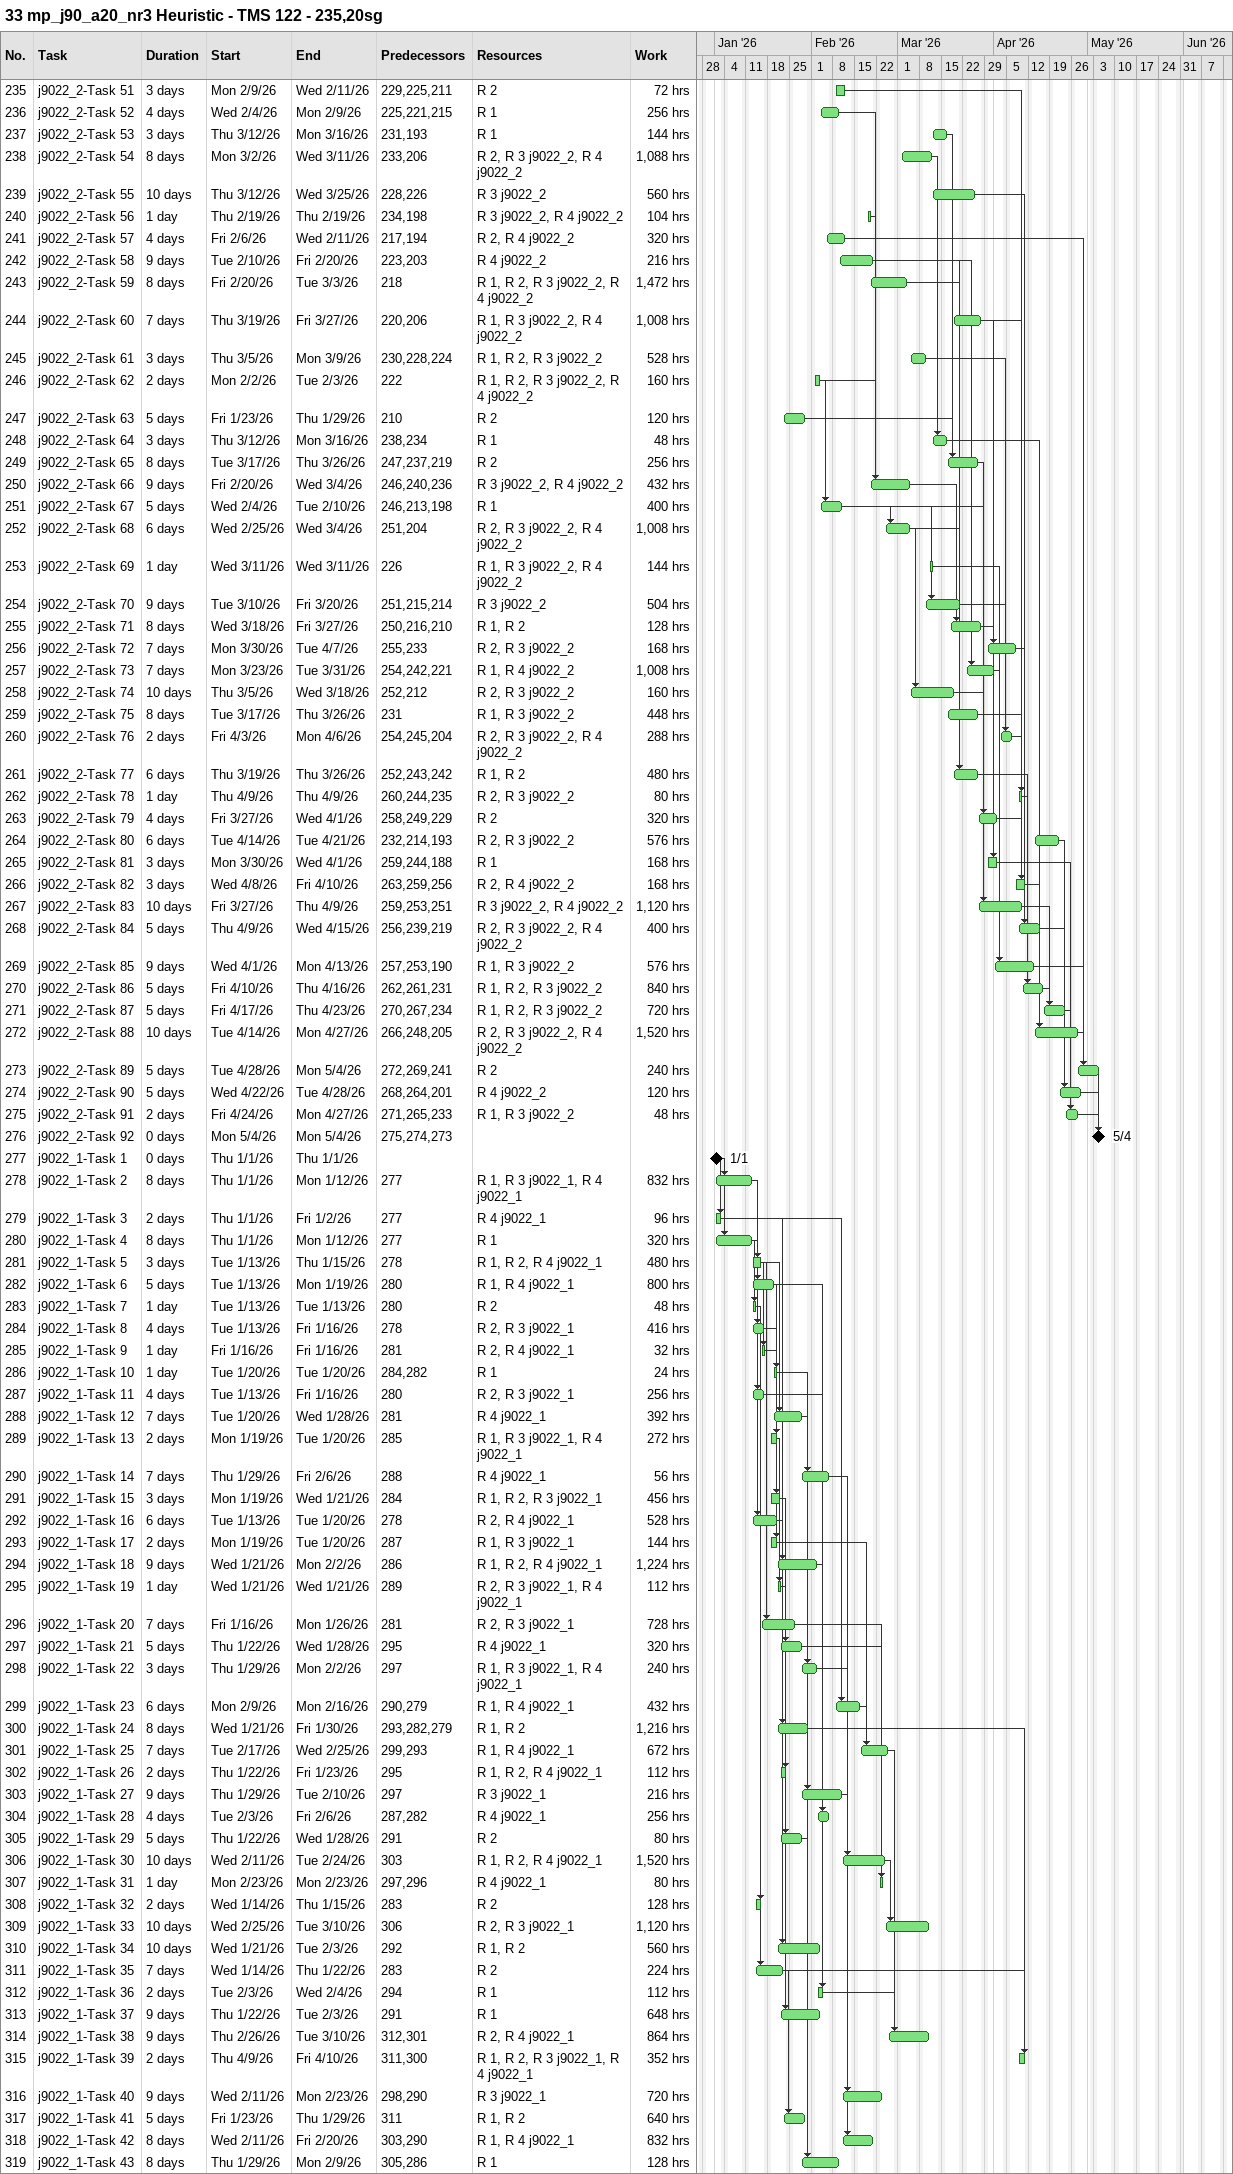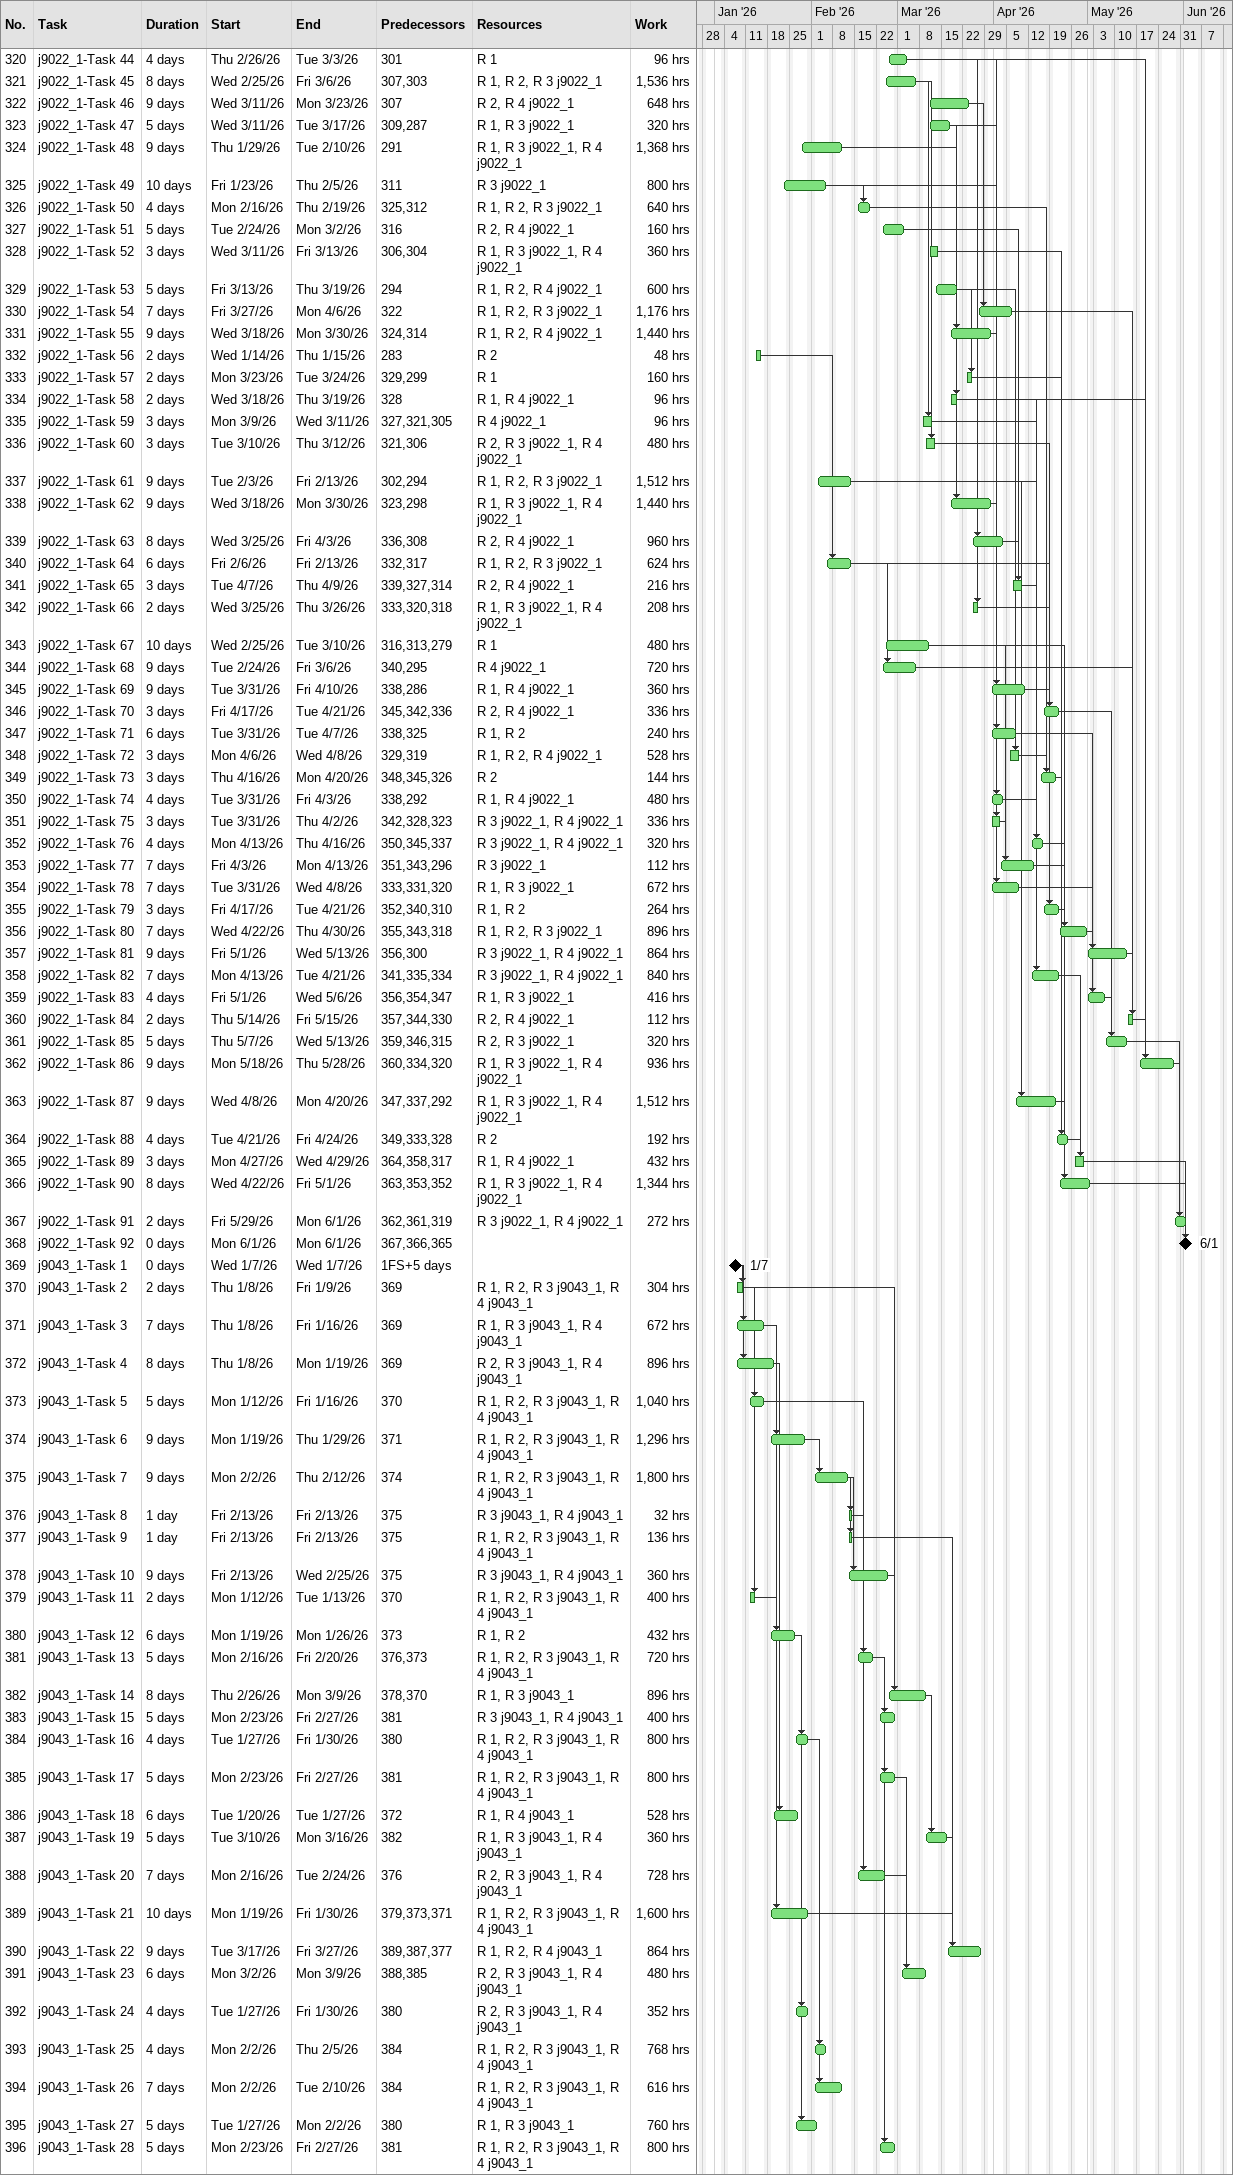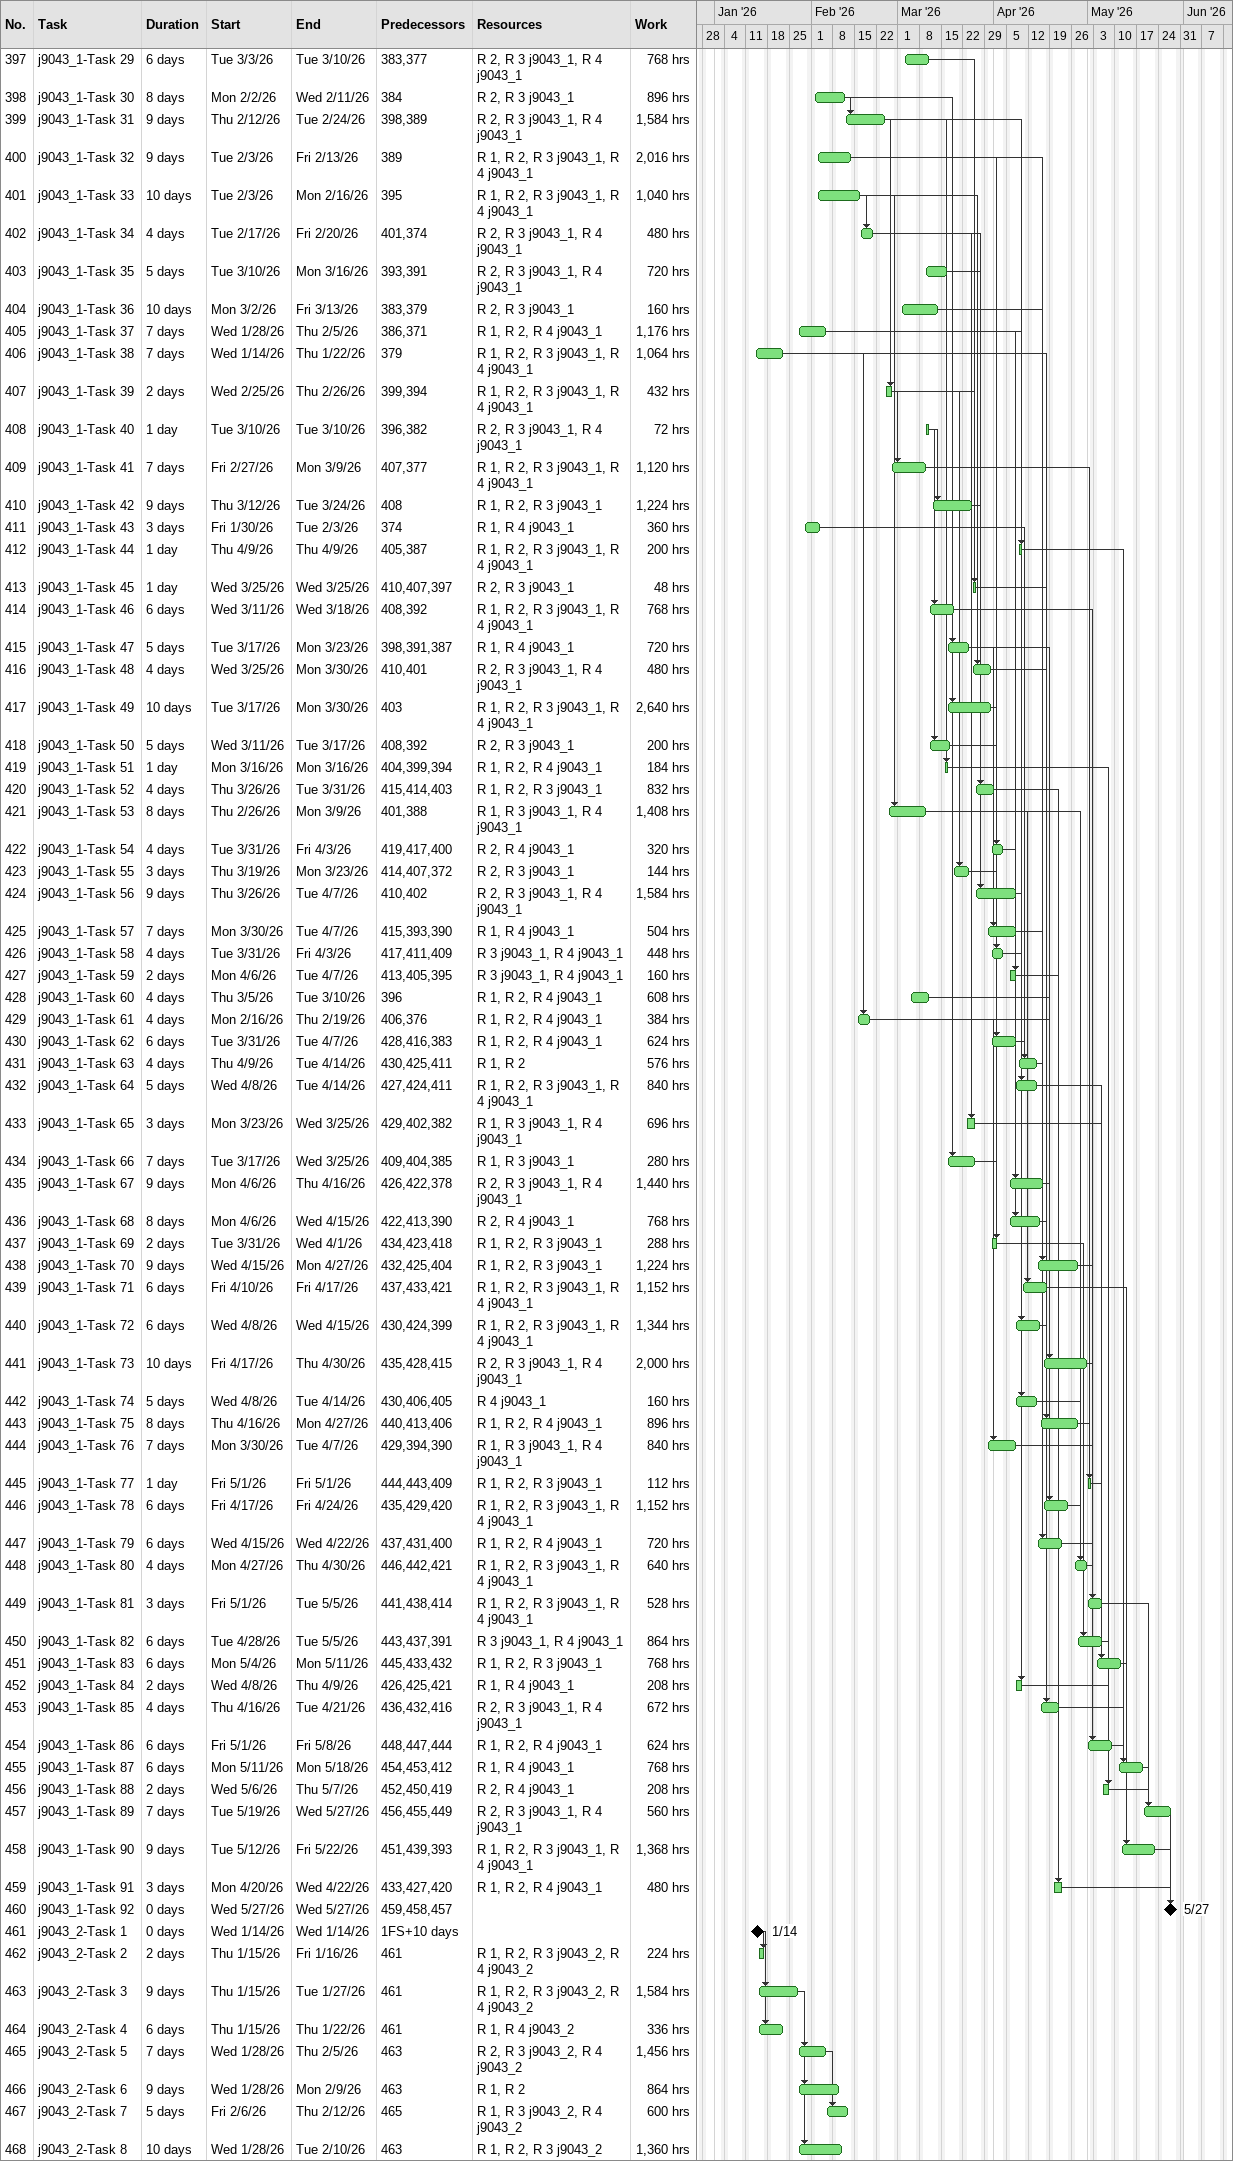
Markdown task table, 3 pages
33 mp_j90_a20_nr3 Heuristic - TMS 122 - 235,20sg

| ID | Task | Duration | Start | Finish | Predecessors | Resources | Work (h) |
|---|---|---|---|---|---|---|---|
| 235 | j9022_2-Task 51 | 3d | 2026-02-09 | 2026-02-11 | 229, 225, 211 | R 2 | 72 |
| 236 | j9022_2-Task 52 | 4d | 2026-02-04 | 2026-02-09 | 225, 221, 215 | R 1 | 256 |
| 237 | j9022_2-Task 53 | 3d | 2026-03-12 | 2026-03-16 | 231, 193 | R 1 | 144 |
| 238 | j9022_2-Task 54 | 8d | 2026-03-02 | 2026-03-11 | 233, 206 | R 2, R 3 j9022_2, R 4 j9022_2 | 1088 |
| 239 | j9022_2-Task 55 | 10d | 2026-03-12 | 2026-03-25 | 228, 226 | R 3 j9022_2 | 560 |
| 240 | j9022_2-Task 56 | 1d | 2026-02-19 | 2026-02-19 | 234, 198 | R 3 j9022_2, R 4 j9022_2 | 104 |
| 241 | j9022_2-Task 57 | 4d | 2026-02-06 | 2026-02-11 | 217, 194 | R 2, R 4 j9022_2 | 320 |
| 242 | j9022_2-Task 58 | 9d | 2026-02-10 | 2026-02-20 | 223, 203 | R 4 j9022_2 | 216 |
| 243 | j9022_2-Task 59 | 8d | 2026-02-20 | 2026-03-03 | 218 | R 1, R 2, R 3 j9022_2, R 4 j9022_2 | 1472 |
| 244 | j9022_2-Task 60 | 7d | 2026-03-19 | 2026-03-27 | 220, 206 | R 1, R 3 j9022_2, R 4 j9022_2 | 1008 |
| 245 | j9022_2-Task 61 | 3d | 2026-03-05 | 2026-03-09 | 230, 228, 224 | R 1, R 2, R 3 j9022_2 | 528 |
| 246 | j9022_2-Task 62 | 2d | 2026-02-02 | 2026-02-03 | 222 | R 1, R 2, R 3 j9022_2, R 4 j9022_2 | 160 |
| 247 | j9022_2-Task 63 | 5d | 2026-01-23 | 2026-01-29 | 210 | R 2 | 120 |
| 248 | j9022_2-Task 64 | 3d | 2026-03-12 | 2026-03-16 | 238, 234 | R 1 | 48 |
| 249 | j9022_2-Task 65 | 8d | 2026-03-17 | 2026-03-26 | 247, 237, 219 | R 2 | 256 |
| 250 | j9022_2-Task 66 | 9d | 2026-02-20 | 2026-03-04 | 246, 240, 236 | R 3 j9022_2, R 4 j9022_2 | 432 |
| 251 | j9022_2-Task 67 | 5d | 2026-02-04 | 2026-02-10 | 246, 213, 198 | R 1 | 400 |
| 252 | j9022_2-Task 68 | 6d | 2026-02-25 | 2026-03-04 | 251, 204 | R 2, R 3 j9022_2, R 4 j9022_2 | 1008 |
| 253 | j9022_2-Task 69 | 1d | 2026-03-11 | 2026-03-11 | 226 | R 1, R 3 j9022_2, R 4 j9022_2 | 144 |
| 254 | j9022_2-Task 70 | 9d | 2026-03-10 | 2026-03-20 | 251, 215, 214 | R 3 j9022_2 | 504 |
| 255 | j9022_2-Task 71 | 8d | 2026-03-18 | 2026-03-27 | 250, 216, 210 | R 1, R 2 | 128 |
| 256 | j9022_2-Task 72 | 7d | 2026-03-30 | 2026-04-07 | 255, 233 | R 2, R 3 j9022_2 | 168 |
| 257 | j9022_2-Task 73 | 7d | 2026-03-23 | 2026-03-31 | 254, 242, 221 | R 1, R 4 j9022_2 | 1008 |
| 258 | j9022_2-Task 74 | 10d | 2026-03-05 | 2026-03-18 | 252, 212 | R 2, R 3 j9022_2 | 160 |
| 259 | j9022_2-Task 75 | 8d | 2026-03-17 | 2026-03-26 | 231 | R 1, R 3 j9022_2 | 448 |
| 260 | j9022_2-Task 76 | 2d | 2026-04-03 | 2026-04-06 | 254, 245, 204 | R 2, R 3 j9022_2, R 4 j9022_2 | 288 |
| 261 | j9022_2-Task 77 | 6d | 2026-03-19 | 2026-03-26 | 252, 243, 242 | R 1, R 2 | 480 |
| 262 | j9022_2-Task 78 | 1d | 2026-04-09 | 2026-04-09 | 260, 244, 235 | R 2, R 3 j9022_2 | 80 |
| 263 | j9022_2-Task 79 | 4d | 2026-03-27 | 2026-04-01 | 258, 249, 229 | R 2 | 320 |
| 264 | j9022_2-Task 80 | 6d | 2026-04-14 | 2026-04-21 | 232, 214, 193 | R 2, R 3 j9022_2 | 576 |
| 265 | j9022_2-Task 81 | 3d | 2026-03-30 | 2026-04-01 | 259, 244, 188 | R 1 | 168 |
| 266 | j9022_2-Task 82 | 3d | 2026-04-08 | 2026-04-10 | 263, 259, 256 | R 2, R 4 j9022_2 | 168 |
| 267 | j9022_2-Task 83 | 10d | 2026-03-27 | 2026-04-09 | 259, 253, 251 | R 3 j9022_2, R 4 j9022_2 | 1120 |
| 268 | j9022_2-Task 84 | 5d | 2026-04-09 | 2026-04-15 | 256, 239, 219 | R 2, R 3 j9022_2, R 4 j9022_2 | 400 |
| 269 | j9022_2-Task 85 | 9d | 2026-04-01 | 2026-04-13 | 257, 253, 190 | R 1, R 3 j9022_2 | 576 |
| 270 | j9022_2-Task 86 | 5d | 2026-04-10 | 2026-04-16 | 262, 261, 231 | R 1, R 2, R 3 j9022_2 | 840 |
| 271 | j9022_2-Task 87 | 5d | 2026-04-17 | 2026-04-23 | 270, 267, 234 | R 1, R 2, R 3 j9022_2 | 720 |
| 272 | j9022_2-Task 88 | 10d | 2026-04-14 | 2026-04-27 | 266, 248, 205 | R 2, R 3 j9022_2, R 4 j9022_2 | 1520 |
| 273 | j9022_2-Task 89 | 5d | 2026-04-28 | 2026-05-04 | 272, 269, 241 | R 2 | 240 |
| 274 | j9022_2-Task 90 | 5d | 2026-04-22 | 2026-04-28 | 268, 264, 201 | R 4 j9022_2 | 120 |
| 275 | j9022_2-Task 91 | 2d | 2026-04-24 | 2026-04-27 | 271, 265, 233 | R 1, R 3 j9022_2 | 48 |
| 276 | j9022_2-Task 92 | 0d | 2026-05-04 | 2026-05-04 | 275, 274, 273 |  |  |
| 277 | j9022_1-Task 1 | 0d | 2026-01-01 | 2026-01-01 |  |  |  |
| 278 | j9022_1-Task 2 | 8d | 2026-01-01 | 2026-01-12 | 277 | R 1, R 3 j9022_1, R 4 j9022_1 | 832 |
| 279 | j9022_1-Task 3 | 2d | 2026-01-01 | 2026-01-02 | 277 | R 4 j9022_1 | 96 |
| 280 | j9022_1-Task 4 | 8d | 2026-01-01 | 2026-01-12 | 277 | R 1 | 320 |
| 281 | j9022_1-Task 5 | 3d | 2026-01-13 | 2026-01-15 | 278 | R 1, R 2, R 4 j9022_1 | 480 |
| 282 | j9022_1-Task 6 | 5d | 2026-01-13 | 2026-01-19 | 280 | R 1, R 4 j9022_1 | 800 |
| 283 | j9022_1-Task 7 | 1d | 2026-01-13 | 2026-01-13 | 280 | R 2 | 48 |
| 284 | j9022_1-Task 8 | 4d | 2026-01-13 | 2026-01-16 | 278 | R 2, R 3 j9022_1 | 416 |
| 285 | j9022_1-Task 9 | 1d | 2026-01-16 | 2026-01-16 | 281 | R 2, R 4 j9022_1 | 32 |
| 286 | j9022_1-Task 10 | 1d | 2026-01-20 | 2026-01-20 | 284, 282 | R 1 | 24 |
| 287 | j9022_1-Task 11 | 4d | 2026-01-13 | 2026-01-16 | 280 | R 2, R 3 j9022_1 | 256 |
| 288 | j9022_1-Task 12 | 7d | 2026-01-20 | 2026-01-28 | 281 | R 4 j9022_1 | 392 |
| 289 | j9022_1-Task 13 | 2d | 2026-01-19 | 2026-01-20 | 285 | R 1, R 3 j9022_1, R 4 j9022_1 | 272 |
| 290 | j9022_1-Task 14 | 7d | 2026-01-29 | 2026-02-06 | 288 | R 4 j9022_1 | 56 |
| 291 | j9022_1-Task 15 | 3d | 2026-01-19 | 2026-01-21 | 284 | R 1, R 2, R 3 j9022_1 | 456 |
| 292 | j9022_1-Task 16 | 6d | 2026-01-13 | 2026-01-20 | 278 | R 2, R 4 j9022_1 | 528 |
| 293 | j9022_1-Task 17 | 2d | 2026-01-19 | 2026-01-20 | 287 | R 1, R 3 j9022_1 | 144 |
| 294 | j9022_1-Task 18 | 9d | 2026-01-21 | 2026-02-02 | 286 | R 1, R 2, R 4 j9022_1 | 1224 |
| 295 | j9022_1-Task 19 | 1d | 2026-01-21 | 2026-01-21 | 289 | R 2, R 3 j9022_1, R 4 j9022_1 | 112 |
| 296 | j9022_1-Task 20 | 7d | 2026-01-16 | 2026-01-26 | 281 | R 2, R 3 j9022_1 | 728 |
| 297 | j9022_1-Task 21 | 5d | 2026-01-22 | 2026-01-28 | 295 | R 4 j9022_1 | 320 |
| 298 | j9022_1-Task 22 | 3d | 2026-01-29 | 2026-02-02 | 297 | R 1, R 3 j9022_1, R 4 j9022_1 | 240 |
| 299 | j9022_1-Task 23 | 6d | 2026-02-09 | 2026-02-16 | 290, 279 | R 1, R 4 j9022_1 | 432 |
| 300 | j9022_1-Task 24 | 8d | 2026-01-21 | 2026-01-30 | 293, 282, 279 | R 1, R 2 | 1216 |
| 301 | j9022_1-Task 25 | 7d | 2026-02-17 | 2026-02-25 | 299, 293 | R 1, R 4 j9022_1 | 672 |
| 302 | j9022_1-Task 26 | 2d | 2026-01-22 | 2026-01-23 | 295 | R 1, R 2, R 4 j9022_1 | 112 |
| 303 | j9022_1-Task 27 | 9d | 2026-01-29 | 2026-02-10 | 297 | R 3 j9022_1 | 216 |
| 304 | j9022_1-Task 28 | 4d | 2026-02-03 | 2026-02-06 | 287, 282 | R 4 j9022_1 | 256 |
| 305 | j9022_1-Task 29 | 5d | 2026-01-22 | 2026-01-28 | 291 | R 2 | 80 |
| 306 | j9022_1-Task 30 | 10d | 2026-02-11 | 2026-02-24 | 303 | R 1, R 2, R 4 j9022_1 | 1520 |
| 307 | j9022_1-Task 31 | 1d | 2026-02-23 | 2026-02-23 | 297, 296 | R 4 j9022_1 | 80 |
| 308 | j9022_1-Task 32 | 2d | 2026-01-14 | 2026-01-15 | 283 | R 2 | 128 |
| 309 | j9022_1-Task 33 | 10d | 2026-02-25 | 2026-03-10 | 306 | R 2, R 3 j9022_1 | 1120 |
| 310 | j9022_1-Task 34 | 10d | 2026-01-21 | 2026-02-03 | 292 | R 1, R 2 | 560 |
| 311 | j9022_1-Task 35 | 7d | 2026-01-14 | 2026-01-22 | 283 | R 2 | 224 |
| 312 | j9022_1-Task 36 | 2d | 2026-02-03 | 2026-02-04 | 294 | R 1 | 112 |
| 313 | j9022_1-Task 37 | 9d | 2026-01-22 | 2026-02-03 | 291 | R 1 | 648 |
| 314 | j9022_1-Task 38 | 9d | 2026-02-26 | 2026-03-10 | 312, 301 | R 2, R 4 j9022_1 | 864 |
| 315 | j9022_1-Task 39 | 2d | 2026-04-09 | 2026-04-10 | 311, 300 | R 1, R 2, R 3 j9022_1, R 4 j9022_1 | 352 |
| 316 | j9022_1-Task 40 | 9d | 2026-02-11 | 2026-02-23 | 298, 290 | R 3 j9022_1 | 720 |
| 317 | j9022_1-Task 41 | 5d | 2026-01-23 | 2026-01-29 | 311 | R 1, R 2 | 640 |
| 318 | j9022_1-Task 42 | 8d | 2026-02-11 | 2026-02-20 | 303, 290 | R 1, R 4 j9022_1 | 832 |
| 319 | j9022_1-Task 43 | 8d | 2026-01-29 | 2026-02-09 | 305, 286 | R 1 | 128 |
| 320 | j9022_1-Task 44 | 4d | 2026-02-26 | 2026-03-03 | 301 | R 1 | 96 |
| 321 | j9022_1-Task 45 | 8d | 2026-02-25 | 2026-03-06 | 307, 303 | R 1, R 2, R 3 j9022_1 | 1536 |
| 322 | j9022_1-Task 46 | 9d | 2026-03-11 | 2026-03-23 | 307 | R 2, R 4 j9022_1 | 648 |
| 323 | j9022_1-Task 47 | 5d | 2026-03-11 | 2026-03-17 | 309, 287 | R 1, R 3 j9022_1 | 320 |
| 324 | j9022_1-Task 48 | 9d | 2026-01-29 | 2026-02-10 | 291 | R 1, R 3 j9022_1, R 4 j9022_1 | 1368 |
| 325 | j9022_1-Task 49 | 10d | 2026-01-23 | 2026-02-05 | 311 | R 3 j9022_1 | 800 |
| 326 | j9022_1-Task 50 | 4d | 2026-02-16 | 2026-02-19 | 325, 312 | R 1, R 2, R 3 j9022_1 | 640 |
| 327 | j9022_1-Task 51 | 5d | 2026-02-24 | 2026-03-02 | 316 | R 2, R 4 j9022_1 | 160 |
| 328 | j9022_1-Task 52 | 3d | 2026-03-11 | 2026-03-13 | 306, 304 | R 1, R 3 j9022_1, R 4 j9022_1 | 360 |
| 329 | j9022_1-Task 53 | 5d | 2026-03-13 | 2026-03-19 | 294 | R 1, R 2, R 4 j9022_1 | 600 |
| 330 | j9022_1-Task 54 | 7d | 2026-03-27 | 2026-04-06 | 322 | R 1, R 2, R 3 j9022_1 | 1176 |
| 331 | j9022_1-Task 55 | 9d | 2026-03-18 | 2026-03-30 | 324, 314 | R 1, R 2, R 4 j9022_1 | 1440 |
| 332 | j9022_1-Task 56 | 2d | 2026-01-14 | 2026-01-15 | 283 | R 2 | 48 |
| 333 | j9022_1-Task 57 | 2d | 2026-03-23 | 2026-03-24 | 329, 299 | R 1 | 160 |
| 334 | j9022_1-Task 58 | 2d | 2026-03-18 | 2026-03-19 | 328 | R 1, R 4 j9022_1 | 96 |
| 335 | j9022_1-Task 59 | 3d | 2026-03-09 | 2026-03-11 | 327, 321, 305 | R 4 j9022_1 | 96 |
| 336 | j9022_1-Task 60 | 3d | 2026-03-10 | 2026-03-12 | 321, 306 | R 2, R 3 j9022_1, R 4 j9022_1 | 480 |
| 337 | j9022_1-Task 61 | 9d | 2026-02-03 | 2026-02-13 | 302, 294 | R 1, R 2, R 3 j9022_1 | 1512 |
| 338 | j9022_1-Task 62 | 9d | 2026-03-18 | 2026-03-30 | 323, 298 | R 1, R 3 j9022_1, R 4 j9022_1 | 1440 |
| 339 | j9022_1-Task 63 | 8d | 2026-03-25 | 2026-04-03 | 336, 308 | R 2, R 4 j9022_1 | 960 |
| 340 | j9022_1-Task 64 | 6d | 2026-02-06 | 2026-02-13 | 332, 317 | R 1, R 2, R 3 j9022_1 | 624 |
| 341 | j9022_1-Task 65 | 3d | 2026-04-07 | 2026-04-09 | 339, 327, 314 | R 2, R 4 j9022_1 | 216 |
| 342 | j9022_1-Task 66 | 2d | 2026-03-25 | 2026-03-26 | 333, 320, 318 | R 1, R 3 j9022_1, R 4 j9022_1 | 208 |
| 343 | j9022_1-Task 67 | 10d | 2026-02-25 | 2026-03-10 | 316, 313, 279 | R 1 | 480 |
| 344 | j9022_1-Task 68 | 9d | 2026-02-24 | 2026-03-06 | 340, 295 | R 4 j9022_1 | 720 |
| 345 | j9022_1-Task 69 | 9d | 2026-03-31 | 2026-04-10 | 338, 286 | R 1, R 4 j9022_1 | 360 |
| 346 | j9022_1-Task 70 | 3d | 2026-04-17 | 2026-04-21 | 345, 342, 336 | R 2, R 4 j9022_1 | 336 |
| 347 | j9022_1-Task 71 | 6d | 2026-03-31 | 2026-04-07 | 338, 325 | R 1, R 2 | 240 |
| 348 | j9022_1-Task 72 | 3d | 2026-04-06 | 2026-04-08 | 329, 319 | R 1, R 2, R 4 j9022_1 | 528 |
| 349 | j9022_1-Task 73 | 3d | 2026-04-16 | 2026-04-20 | 348, 345, 326 | R 2 | 144 |
| 350 | j9022_1-Task 74 | 4d | 2026-03-31 | 2026-04-03 | 338, 292 | R 1, R 4 j9022_1 | 480 |
| 351 | j9022_1-Task 75 | 3d | 2026-03-31 | 2026-04-02 | 342, 328, 323 | R 3 j9022_1, R 4 j9022_1 | 336 |
| 352 | j9022_1-Task 76 | 4d | 2026-04-13 | 2026-04-16 | 350, 345, 337 | R 3 j9022_1, R 4 j9022_1 | 320 |
| 353 | j9022_1-Task 77 | 7d | 2026-04-03 | 2026-04-13 | 351, 343, 296 | R 3 j9022_1 | 112 |
| 354 | j9022_1-Task 78 | 7d | 2026-03-31 | 2026-04-08 | 333, 331, 320 | R 1, R 3 j9022_1 | 672 |
| 355 | j9022_1-Task 79 | 3d | 2026-04-17 | 2026-04-21 | 352, 340, 310 | R 1, R 2 | 264 |
| 356 | j9022_1-Task 80 | 7d | 2026-04-22 | 2026-04-30 | 355, 343, 318 | R 1, R 2, R 3 j9022_1 | 896 |
| 357 | j9022_1-Task 81 | 9d | 2026-05-01 | 2026-05-13 | 356, 300 | R 3 j9022_1, R 4 j9022_1 | 864 |
| 358 | j9022_1-Task 82 | 7d | 2026-04-13 | 2026-04-21 | 341, 335, 334 | R 3 j9022_1, R 4 j9022_1 | 840 |
| 359 | j9022_1-Task 83 | 4d | 2026-05-01 | 2026-05-06 | 356, 354, 347 | R 1, R 3 j9022_1 | 416 |
| 360 | j9022_1-Task 84 | 2d | 2026-05-14 | 2026-05-15 | 357, 344, 330 | R 2, R 4 j9022_1 | 112 |
| 361 | j9022_1-Task 85 | 5d | 2026-05-07 | 2026-05-13 | 359, 346, 315 | R 2, R 3 j9022_1 | 320 |
| 362 | j9022_1-Task 86 | 9d | 2026-05-18 | 2026-05-28 | 360, 334, 320 | R 1, R 3 j9022_1, R 4 j9022_1 | 936 |
| 363 | j9022_1-Task 87 | 9d | 2026-04-08 | 2026-04-20 | 347, 337, 292 | R 1, R 3 j9022_1, R 4 j9022_1 | 1512 |
| 364 | j9022_1-Task 88 | 4d | 2026-04-21 | 2026-04-24 | 349, 333, 328 | R 2 | 192 |
| 365 | j9022_1-Task 89 | 3d | 2026-04-27 | 2026-04-29 | 364, 358, 317 | R 1, R 4 j9022_1 | 432 |
| 366 | j9022_1-Task 90 | 8d | 2026-04-22 | 2026-05-01 | 363, 353, 352 | R 1, R 3 j9022_1, R 4 j9022_1 | 1344 |
| 367 | j9022_1-Task 91 | 2d | 2026-05-29 | 2026-06-01 | 362, 361, 319 | R 3 j9022_1, R 4 j9022_1 | 272 |
| 368 | j9022_1-Task 92 | 0d | 2026-06-01 | 2026-06-01 | 367, 366, 365 |  |  |
| 369 | j9043_1-Task 1 | 0d | 2026-01-07 | 2026-01-07 | 1FS+5d |  |  |
| 370 | j9043_1-Task 2 | 2d | 2026-01-08 | 2026-01-09 | 369 | R 1, R 2, R 3 j9043_1, R 4 j9043_1 | 304 |
| 371 | j9043_1-Task 3 | 7d | 2026-01-08 | 2026-01-16 | 369 | R 1, R 3 j9043_1, R 4 j9043_1 | 672 |
| 372 | j9043_1-Task 4 | 8d | 2026-01-08 | 2026-01-19 | 369 | R 2, R 3 j9043_1, R 4 j9043_1 | 896 |
| 373 | j9043_1-Task 5 | 5d | 2026-01-12 | 2026-01-16 | 370 | R 1, R 2, R 3 j9043_1, R 4 j9043_1 | 1040 |
| 374 | j9043_1-Task 6 | 9d | 2026-01-19 | 2026-01-29 | 371 | R 1, R 2, R 3 j9043_1, R 4 j9043_1 | 1296 |
| 375 | j9043_1-Task 7 | 9d | 2026-02-02 | 2026-02-12 | 374 | R 1, R 2, R 3 j9043_1, R 4 j9043_1 | 1800 |
| 376 | j9043_1-Task 8 | 1d | 2026-02-13 | 2026-02-13 | 375 | R 3 j9043_1, R 4 j9043_1 | 32 |
| 377 | j9043_1-Task 9 | 1d | 2026-02-13 | 2026-02-13 | 375 | R 1, R 2, R 3 j9043_1, R 4 j9043_1 | 136 |
| 378 | j9043_1-Task 10 | 9d | 2026-02-13 | 2026-02-25 | 375 | R 3 j9043_1, R 4 j9043_1 | 360 |
| 379 | j9043_1-Task 11 | 2d | 2026-01-12 | 2026-01-13 | 370 | R 1, R 2, R 3 j9043_1, R 4 j9043_1 | 400 |
| 380 | j9043_1-Task 12 | 6d | 2026-01-19 | 2026-01-26 | 373 | R 1, R 2 | 432 |
| 381 | j9043_1-Task 13 | 5d | 2026-02-16 | 2026-02-20 | 376, 373 | R 1, R 2, R 3 j9043_1, R 4 j9043_1 | 720 |
| 382 | j9043_1-Task 14 | 8d | 2026-02-26 | 2026-03-09 | 378, 370 | R 1, R 3 j9043_1 | 896 |
| 383 | j9043_1-Task 15 | 5d | 2026-02-23 | 2026-02-27 | 381 | R 3 j9043_1, R 4 j9043_1 | 400 |
| 384 | j9043_1-Task 16 | 4d | 2026-01-27 | 2026-01-30 | 380 | R 1, R 2, R 3 j9043_1, R 4 j9043_1 | 800 |
| 385 | j9043_1-Task 17 | 5d | 2026-02-23 | 2026-02-27 | 381 | R 1, R 2, R 3 j9043_1, R 4 j9043_1 | 800 |
| 386 | j9043_1-Task 18 | 6d | 2026-01-20 | 2026-01-27 | 372 | R 1, R 4 j9043_1 | 528 |
| 387 | j9043_1-Task 19 | 5d | 2026-03-10 | 2026-03-16 | 382 | R 1, R 3 j9043_1, R 4 j9043_1 | 360 |
| 388 | j9043_1-Task 20 | 7d | 2026-02-16 | 2026-02-24 | 376 | R 2, R 3 j9043_1, R 4 j9043_1 | 728 |
| 389 | j9043_1-Task 21 | 10d | 2026-01-19 | 2026-01-30 | 379, 373, 371 | R 1, R 2, R 3 j9043_1, R 4 j9043_1 | 1600 |
| 390 | j9043_1-Task 22 | 9d | 2026-03-17 | 2026-03-27 | 389, 387, 377 | R 1, R 2, R 4 j9043_1 | 864 |
| 391 | j9043_1-Task 23 | 6d | 2026-03-02 | 2026-03-09 | 388, 385 | R 2, R 3 j9043_1, R 4 j9043_1 | 480 |
| 392 | j9043_1-Task 24 | 4d | 2026-01-27 | 2026-01-30 | 380 | R 2, R 3 j9043_1, R 4 j9043_1 | 352 |
| 393 | j9043_1-Task 25 | 4d | 2026-02-02 | 2026-02-05 | 384 | R 1, R 2, R 3 j9043_1, R 4 j9043_1 | 768 |
| 394 | j9043_1-Task 26 | 7d | 2026-02-02 | 2026-02-10 | 384 | R 1, R 2, R 3 j9043_1, R 4 j9043_1 | 616 |
| 395 | j9043_1-Task 27 | 5d | 2026-01-27 | 2026-02-02 | 380 | R 1, R 3 j9043_1 | 760 |
| 396 | j9043_1-Task 28 | 5d | 2026-02-23 | 2026-02-27 | 381 | R 1, R 2, R 3 j9043_1, R 4 j9043_1 | 800 |
| 397 | j9043_1-Task 29 | 6d | 2026-03-03 | 2026-03-10 | 383, 377 | R 2, R 3 j9043_1, R 4 j9043_1 | 768 |
| 398 | j9043_1-Task 30 | 8d | 2026-02-02 | 2026-02-11 | 384 | R 2, R 3 j9043_1 | 896 |
| 399 | j9043_1-Task 31 | 9d | 2026-02-12 | 2026-02-24 | 398, 389 | R 2, R 3 j9043_1, R 4 j9043_1 | 1584 |
| 400 | j9043_1-Task 32 | 9d | 2026-02-03 | 2026-02-13 | 389 | R 1, R 2, R 3 j9043_1, R 4 j9043_1 | 2016 |
| 401 | j9043_1-Task 33 | 10d | 2026-02-03 | 2026-02-16 | 395 | R 1, R 2, R 3 j9043_1, R 4 j9043_1 | 1040 |
| 402 | j9043_1-Task 34 | 4d | 2026-02-17 | 2026-02-20 | 401, 374 | R 2, R 3 j9043_1, R 4 j9043_1 | 480 |
| 403 | j9043_1-Task 35 | 5d | 2026-03-10 | 2026-03-16 | 393, 391 | R 2, R 3 j9043_1, R 4 j9043_1 | 720 |
| 404 | j9043_1-Task 36 | 10d | 2026-03-02 | 2026-03-13 | 383, 379 | R 2, R 3 j9043_1 | 160 |
| 405 | j9043_1-Task 37 | 7d | 2026-01-28 | 2026-02-05 | 386, 371 | R 1, R 2, R 4 j9043_1 | 1176 |
| 406 | j9043_1-Task 38 | 7d | 2026-01-14 | 2026-01-22 | 379 | R 1, R 2, R 3 j9043_1, R 4 j9043_1 | 1064 |
| 407 | j9043_1-Task 39 | 2d | 2026-02-25 | 2026-02-26 | 399, 394 | R 1, R 2, R 3 j9043_1, R 4 j9043_1 | 432 |
| 408 | j9043_1-Task 40 | 1d | 2026-03-10 | 2026-03-10 | 396, 382 | R 2, R 3 j9043_1, R 4 j9043_1 | 72 |
| 409 | j9043_1-Task 41 | 7d | 2026-02-27 | 2026-03-09 | 407, 377 | R 1, R 2, R 3 j9043_1, R 4 j9043_1 | 1120 |
| 410 | j9043_1-Task 42 | 9d | 2026-03-12 | 2026-03-24 | 408 | R 1, R 2, R 3 j9043_1 | 1224 |
| 411 | j9043_1-Task 43 | 3d | 2026-01-30 | 2026-02-03 | 374 | R 1, R 4 j9043_1 | 360 |
| 412 | j9043_1-Task 44 | 1d | 2026-04-09 | 2026-04-09 | 405, 387 | R 1, R 2, R 3 j9043_1, R 4 j9043_1 | 200 |
| 413 | j9043_1-Task 45 | 1d | 2026-03-25 | 2026-03-25 | 410, 407, 397 | R 2, R 3 j9043_1 | 48 |
| 414 | j9043_1-Task 46 | 6d | 2026-03-11 | 2026-03-18 | 408, 392 | R 1, R 2, R 3 j9043_1, R 4 j9043_1 | 768 |
| 415 | j9043_1-Task 47 | 5d | 2026-03-17 | 2026-03-23 | 398, 391, 387 | R 1, R 4 j9043_1 | 720 |
| 416 | j9043_1-Task 48 | 4d | 2026-03-25 | 2026-03-30 | 410, 401 | R 2, R 3 j9043_1, R 4 j9043_1 | 480 |
| 417 | j9043_1-Task 49 | 10d | 2026-03-17 | 2026-03-30 | 403 | R 1, R 2, R 3 j9043_1, R 4 j9043_1 | 2640 |
| 418 | j9043_1-Task 50 | 5d | 2026-03-11 | 2026-03-17 | 408, 392 | R 2, R 3 j9043_1 | 200 |
| 419 | j9043_1-Task 51 | 1d | 2026-03-16 | 2026-03-16 | 404, 399, 394 | R 1, R 2, R 4 j9043_1 | 184 |
| 420 | j9043_1-Task 52 | 4d | 2026-03-26 | 2026-03-31 | 415, 414, 403 | R 1, R 2, R 3 j9043_1 | 832 |
| 421 | j9043_1-Task 53 | 8d | 2026-02-26 | 2026-03-09 | 401, 388 | R 1, R 3 j9043_1, R 4 j9043_1 | 1408 |
| 422 | j9043_1-Task 54 | 4d | 2026-03-31 | 2026-04-03 | 419, 417, 400 | R 2, R 4 j9043_1 | 320 |
| 423 | j9043_1-Task 55 | 3d | 2026-03-19 | 2026-03-23 | 414, 407, 372 | R 2, R 3 j9043_1 | 144 |
| 424 | j9043_1-Task 56 | 9d | 2026-03-26 | 2026-04-07 | 410, 402 | R 2, R 3 j9043_1, R 4 j9043_1 | 1584 |
| 425 | j9043_1-Task 57 | 7d | 2026-03-30 | 2026-04-07 | 415, 393, 390 | R 1, R 4 j9043_1 | 504 |
| 426 | j9043_1-Task 58 | 4d | 2026-03-31 | 2026-04-03 | 417, 411, 409 | R 3 j9043_1, R 4 j9043_1 | 448 |
| 427 | j9043_1-Task 59 | 2d | 2026-04-06 | 2026-04-07 | 413, 405, 395 | R 3 j9043_1, R 4 j9043_1 | 160 |
| 428 | j9043_1-Task 60 | 4d | 2026-03-05 | 2026-03-10 | 396 | R 1, R 2, R 4 j9043_1 | 608 |
| 429 | j9043_1-Task 61 | 4d | 2026-02-16 | 2026-02-19 | 406, 376 | R 1, R 2, R 4 j9043_1 | 384 |
| 430 | j9043_1-Task 62 | 6d | 2026-03-31 | 2026-04-07 | 428, 416, 383 | R 1, R 2, R 4 j9043_1 | 624 |
| 431 | j9043_1-Task 63 | 4d | 2026-04-09 | 2026-04-14 | 430, 425, 411 | R 1, R 2 | 576 |
| 432 | j9043_1-Task 64 | 5d | 2026-04-08 | 2026-04-14 | 427, 424, 411 | R 1, R 2, R 3 j9043_1, R 4 j9043_1 | 840 |
| 433 | j9043_1-Task 65 | 3d | 2026-03-23 | 2026-03-25 | 429, 402, 382 | R 1, R 3 j9043_1, R 4 j9043_1 | 696 |
| 434 | j9043_1-Task 66 | 7d | 2026-03-17 | 2026-03-25 | 409, 404, 385 | R 1, R 3 j9043_1 | 280 |
| 435 | j9043_1-Task 67 | 9d | 2026-04-06 | 2026-04-16 | 426, 422, 378 | R 2, R 3 j9043_1, R 4 j9043_1 | 1440 |
| 436 | j9043_1-Task 68 | 8d | 2026-04-06 | 2026-04-15 | 422, 413, 390 | R 2, R 4 j9043_1 | 768 |
| 437 | j9043_1-Task 69 | 2d | 2026-03-31 | 2026-04-01 | 434, 423, 418 | R 1, R 2, R 3 j9043_1 | 288 |
| 438 | j9043_1-Task 70 | 9d | 2026-04-15 | 2026-04-27 | 432, 425, 404 | R 1, R 2, R 3 j9043_1 | 1224 |
| 439 | j9043_1-Task 71 | 6d | 2026-04-10 | 2026-04-17 | 437, 433, 421 | R 1, R 2, R 3 j9043_1, R 4 j9043_1 | 1152 |
| 440 | j9043_1-Task 72 | 6d | 2026-04-08 | 2026-04-15 | 430, 424, 399 | R 1, R 2, R 3 j9043_1, R 4 j9043_1 | 1344 |
| 441 | j9043_1-Task 73 | 10d | 2026-04-17 | 2026-04-30 | 435, 428, 415 | R 2, R 3 j9043_1, R 4 j9043_1 | 2000 |
| 442 | j9043_1-Task 74 | 5d | 2026-04-08 | 2026-04-14 | 430, 406, 405 | R 4 j9043_1 | 160 |
| 443 | j9043_1-Task 75 | 8d | 2026-04-16 | 2026-04-27 | 440, 413, 406 | R 1, R 2, R 4 j9043_1 | 896 |
| 444 | j9043_1-Task 76 | 7d | 2026-03-30 | 2026-04-07 | 429, 394, 390 | R 1, R 3 j9043_1, R 4 j9043_1 | 840 |
| 445 | j9043_1-Task 77 | 1d | 2026-05-01 | 2026-05-01 | 444, 443, 409 | R 1, R 2, R 3 j9043_1 | 112 |
| 446 | j9043_1-Task 78 | 6d | 2026-04-17 | 2026-04-24 | 435, 429, 420 | R 1, R 2, R 3 j9043_1, R 4 j9043_1 | 1152 |
| 447 | j9043_1-Task 79 | 6d | 2026-04-15 | 2026-04-22 | 437, 431, 400 | R 1, R 2, R 4 j9043_1 | 720 |
| 448 | j9043_1-Task 80 | 4d | 2026-04-27 | 2026-04-30 | 446, 442, 421 | R 1, R 2, R 3 j9043_1, R 4 j9043_1 | 640 |
| 449 | j9043_1-Task 81 | 3d | 2026-05-01 | 2026-05-05 | 441, 438, 414 | R 1, R 2, R 3 j9043_1, R 4 j9043_1 | 528 |
| 450 | j9043_1-Task 82 | 6d | 2026-04-28 | 2026-05-05 | 443, 437, 391 | R 3 j9043_1, R 4 j9043_1 | 864 |
| 451 | j9043_1-Task 83 | 6d | 2026-05-04 | 2026-05-11 | 445, 433, 432 | R 1, R 2, R 3 j9043_1 | 768 |
| 452 | j9043_1-Task 84 | 2d | 2026-04-08 | 2026-04-09 | 426, 425, 421 | R 1, R 4 j9043_1 | 208 |
| 453 | j9043_1-Task 85 | 4d | 2026-04-16 | 2026-04-21 | 436, 432, 416 | R 2, R 3 j9043_1, R 4 j9043_1 | 672 |
| 454 | j9043_1-Task 86 | 6d | 2026-05-01 | 2026-05-08 | 448, 447, 444 | R 1, R 2, R 4 j9043_1 | 624 |
| 455 | j9043_1-Task 87 | 6d | 2026-05-11 | 2026-05-18 | 454, 453, 412 | R 1, R 4 j9043_1 | 768 |
| 456 | j9043_1-Task 88 | 2d | 2026-05-06 | 2026-05-07 | 452, 450, 419 | R 2, R 4 j9043_1 | 208 |
| 457 | j9043_1-Task 89 | 7d | 2026-05-19 | 2026-05-27 | 456, 455, 449 | R 2, R 3 j9043_1, R 4 j9043_1 | 560 |
| 458 | j9043_1-Task 90 | 9d | 2026-05-12 | 2026-05-22 | 451, 439, 393 | R 1, R 2, R 3 j9043_1, R 4 j9043_1 | 1368 |
| 459 | j9043_1-Task 91 | 3d | 2026-04-20 | 2026-04-22 | 433, 427, 420 | R 1, R 2, R 4 j9043_1 | 480 |
| 460 | j9043_1-Task 92 | 0d | 2026-05-27 | 2026-05-27 | 459, 458, 457 |  |  |
| 461 | j9043_2-Task 1 | 0d | 2026-01-14 | 2026-01-14 | 1FS+10d |  |  |
| 462 | j9043_2-Task 2 | 2d | 2026-01-15 | 2026-01-16 | 461 | R 1, R 2, R 3 j9043_2, R 4 j9043_2 | 224 |
| 463 | j9043_2-Task 3 | 9d | 2026-01-15 | 2026-01-27 | 461 | R 1, R 2, R 3 j9043_2, R 4 j9043_2 | 1584 |
| 464 | j9043_2-Task 4 | 6d | 2026-01-15 | 2026-01-22 | 461 | R 1, R 4 j9043_2 | 336 |
| 465 | j9043_2-Task 5 | 7d | 2026-01-28 | 2026-02-05 | 463 | R 2, R 3 j9043_2, R 4 j9043_2 | 1456 |
| 466 | j9043_2-Task 6 | 9d | 2026-01-28 | 2026-02-09 | 463 | R 1, R 2 | 864 |
| 467 | j9043_2-Task 7 | 5d | 2026-02-06 | 2026-02-12 | 465 | R 1, R 3 j9043_2, R 4 j9043_2 | 600 |
| 468 | j9043_2-Task 8 | 10d | 2026-01-28 | 2026-02-10 | 463 | R 1, R 2, R 3 j9043_2 | 1360 |
